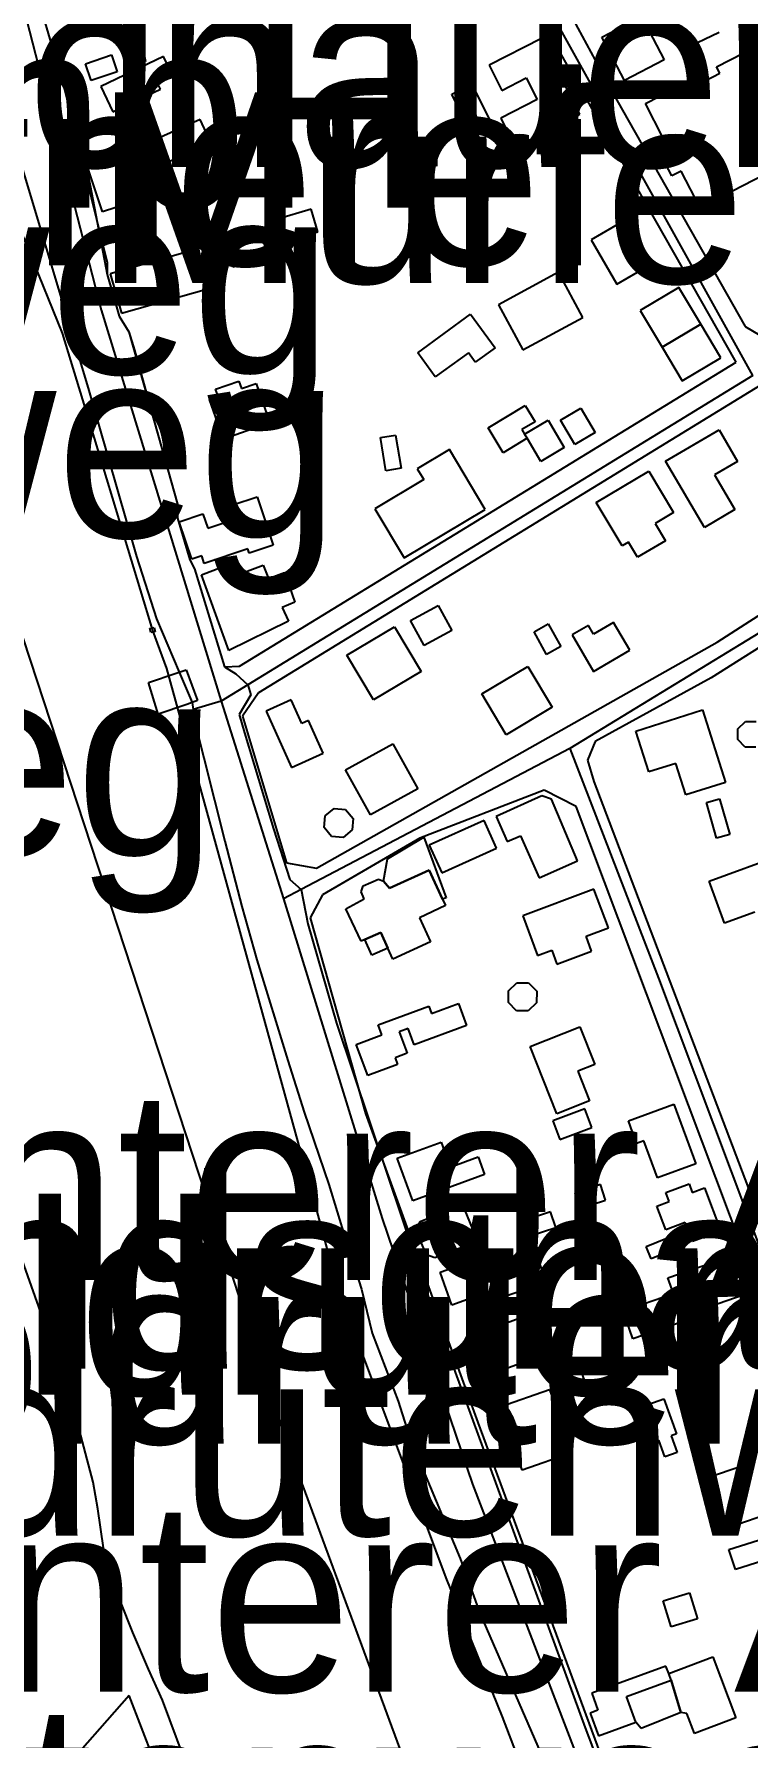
# Model space of a CAD drawing. Extents: x -3657 to 4700, y -7332 to 8131.
# Drawn here: x 1196.5 to 1359.1, y 3119.9 to 3507.9 of the extents above; entities that cross this region are included whole.
import ezdxf

# ---------------------------------------------------------------- set-up
doc = ezdxf.new("R2010")
doc.units = 0
for name, color, linetype in [('OSM_BUILDING_DETACHED', 9, 'CONTINUOUS'), ('OSM_BUILDING_GARAGE', 9, 'CONTINUOUS'), ('OSM_BUILDING_OUTBUILDING', 9, 'CONTINUOUS'), ('OSM_BUILDING_RESIDENTIAL', 9, 'CONTINUOUS'), ('OSM_BUILDING_SERVICE', 9, 'CONTINUOUS'), ('OSM_BUILDING_SHED', 9, 'CONTINUOUS'), ('OSM_BUILDING_YES', 9, 'CONTINUOUS'), ('OSM_HIGHWAY_CYCLEWAY', 8, 'CONTINUOUS'), ('OSM_HIGHWAY_FOOTWAY', 8, 'CONTINUOUS'), ('OSM_HIGHWAY_RESIDENTIAL', 8, 'CONTINUOUS'), ('OSM_HIGHWAY_TERTIARY', 8, 'CONTINUOUS'), ('OSM_LABELS', 8, 'CONTINUOUS'), ('OSM_LANDUSE_RESIDENTIAL', 3, 'CONTINUOUS'), ('OSM_LEISURE_GARDEN', 3, 'CONTINUOUS'), ('OSM_LEISURE_SWIMMING_POOL', 3, 'CONTINUOUS'), ('OSM_WATERWAY_DRAIN', 4, 'CONTINUOUS'), ('OSM_WATERWAY_RIVER', 4, 'CONTINUOUS')]:
    doc.layers.add(name, color=color, linetype=linetype)

msp = doc.modelspace()

# ---------------------------------------------------------------- linework, layer by layer
at = {"layer": 'OSM_BUILDING_DETACHED'}
for p, q in [((1296.293133, 3225.102545), (1310.847714, 3230.206392)), ((1310.847714, 3230.206392), (1313.024455, 3223.590294)), ((1298.386444, 3219.131377), (1296.293133, 3225.102545)), ((1313.024455, 3223.590294), (1298.674654, 3218.608761)), ((1298.674654, 3218.608761), (1298.386444, 3219.131377)), ((1310.832545, 3216.851881), (1298.742914, 3212.359606)), ((1314.207631, 3207.756136), (1310.832545, 3216.851881)), ((1298.742914, 3212.359606), (1299.000786, 3211.647959)), ((1299.000786, 3211.647959), (1301.875296, 3203.931031)), ((1302.117999, 3203.274981), (1314.207631, 3207.756136)), ((1301.875296, 3203.931031), (1302.117999, 3203.274981))]:
    msp.add_line(p, q, dxfattribs=at)
at = {"layer": 'OSM_BUILDING_GARAGE'}
for p, q in [((1316.391955, 3419.982773), (1321.048815, 3422.69593)), ((1321.048815, 3422.69593), (1324.302549, 3417.136183)), ((1319.645689, 3414.411908), (1316.391955, 3419.982773)), ((1324.302549, 3417.136183), (1319.645689, 3414.411908)), ((1276.945172, 3320.040773), (1285.280495, 3325.022306)), ((1285.280495, 3325.022306), (1290.346915, 3311.200777)), ((1276.072959, 3314.981404), (1276.945172, 3320.040773)), ((1277.4685, 3313.380197), (1276.072959, 3314.981404)), ((1286.440918, 3317.449932), (1277.4685, 3313.380197)), ((1289.50504, 3310.856072), (1286.440918, 3317.449932)), ((1290.346915, 3311.200777), (1289.50504, 3310.856072)), ((1288.996881, 3225.903148), (1295.246477, 3228.093689)), ((1291.61352, 3218.41973), (1288.996881, 3225.903148)), ((1295.246477, 3228.093689), (1296.293133, 3225.102545)), ((1296.293133, 3225.102545), (1298.386444, 3219.131377)), ((1296.073183, 3219.976459), (1291.61352, 3218.41973)), ((1296.588927, 3218.508686), (1296.073183, 3219.976459)), ((1298.386444, 3219.131377), (1296.588927, 3218.508686)), ((1299.000786, 3211.647959), (1294.783825, 3210.057871)), ((1294.783825, 3210.057871), (1297.5294, 3202.151912)), ((1301.875296, 3203.931031), (1299.000786, 3211.647959)), ((1297.5294, 3202.151912), (1301.875296, 3203.931031)), ((1340.40436, 3136.22444), (1323.483427, 3130.042002)), ((1341.018702, 3134.556516), (1340.40436, 3136.22444)), ((1331.386436, 3129.308116), (1341.572367, 3133.033146)), ((1331.386436, 3129.308116), (1341.572367, 3133.033146)), ((1341.572367, 3133.033146), (1341.018702, 3134.556516)), ((1341.572367, 3133.033146), (1343.771861, 3125.649803)), ((1323.483427, 3130.042002), (1324.909306, 3126.15018)), ((1333.532838, 3123.448143), (1331.386436, 3129.308116)), ((1333.532838, 3123.448143), (1331.386436, 3129.308116)), ((1324.909306, 3126.15018), (1323.126957, 3125.49413)), ((1323.126957, 3125.49413), (1325.023073, 3120.334685)), ((1343.771861, 3125.649803), (1334.769105, 3122.024848)), ((1325.023073, 3120.334685), (1333.532838, 3123.448143)), ((1334.769105, 3122.024848), (1333.532838, 3123.448143))]:
    msp.add_line(p, q, dxfattribs=at)
at = {"layer": 'OSM_BUILDING_OUTBUILDING'}
for p, q in [((1299.880583, 3418.170296), (1308.360011, 3423.296382)), ((1308.360011, 3423.296382), (1310.589843, 3419.604711)), ((1310.589843, 3419.604711), (1307.601565, 3417.803353)), ((1303.301175, 3412.521594), (1299.880583, 3418.170296)), ((1308.792325, 3415.835203), (1303.301175, 3412.521594)), ((1307.601565, 3417.803353), (1308.215906, 3416.78036)), ((1308.215906, 3416.78036), (1308.792325, 3415.835203))]:
    msp.add_line(p, q, dxfattribs=at)
at = {"layer": 'OSM_BUILDING_RESIDENTIAL'}
for p, q in [((1341.018702, 3134.556516), (1351.052944, 3138.326024)), ((1351.052944, 3138.326024), (1356.278638, 3124.426658)), ((1341.572367, 3133.033146), (1341.018702, 3134.556516)), ((1343.771861, 3125.649803), (1341.572367, 3133.033146)), ((1345.152233, 3125.460771), (1343.771861, 3125.649803)), ((1346.873906, 3120.89066), (1345.152233, 3125.460771)), ((1356.278638, 3124.426658), (1346.873906, 3120.89066))]:
    msp.add_line(p, q, dxfattribs=at)
at = {"layer": 'OSM_BUILDING_SERVICE'}
for p, q in [((1222.526662, 3360.204381), (1228.88244, 3362.361562)), ((1224.726155, 3352.965591), (1222.526662, 3360.204381)), ((1228.88244, 3362.361562), (1229.542288, 3362.561713)), ((1229.542288, 3362.561713), (1231.157779, 3363.06209)), ((1231.157779, 3363.06209), (1233.67582, 3356.123527)), ((1231.317052, 3355.200609), (1224.726155, 3352.965591)), ((1232.507813, 3355.656508), (1231.317052, 3355.200609)), ((1233.67582, 3356.123527), (1232.507813, 3355.656508))]:
    msp.add_line(p, q, dxfattribs=at)
at = {"layer": 'OSM_BUILDING_SHED'}
for p, q in [((1339.77485, 3151.080082), (1345.766574, 3152.903679)), ((1341.572367, 3145.175632), (1339.77485, 3151.080082)), ((1345.766574, 3152.903679), (1347.564092, 3147.010348)), ((1347.564092, 3147.010348), (1341.572367, 3145.175632))]:
    msp.add_line(p, q, dxfattribs=at)
at = {"layer": 'OSM_BUILDING_YES'}
for p, q in [((1325.811857, 3507.148476), (1334.852534, 3511.852022)), ((1334.852534, 3511.852022), (1340.002384, 3501.977912)), ((1344.249682, 3504.268528), (1342.232215, 3508.460577)), ((1352.539498, 3508.249306), (1344.249682, 3504.268528)), ((1312.03089, 3506.85937), (1300.123286, 3500.788127)), ((1320.806112, 3489.646395), (1312.03089, 3506.85937)), ((1330.961706, 3497.274367), (1325.811857, 3507.148476)), ((1351.925157, 3500.410064), (1364.234738, 3506.725936)), ((1208.207199, 3501.110592), (1214.145832, 3503.12322)), ((1209.504141, 3497.263247), (1208.207199, 3501.110592)), ((1225.977592, 3502.767396), (1211.665713, 3495.928908)), ((1214.145832, 3503.12322), (1215.450359, 3499.275876)), ((1228.002643, 3498.541989), (1225.977592, 3502.767396)), ((1300.123286, 3500.788127), (1303.043303, 3495.050468)), ((1340.002384, 3501.977912), (1330.961706, 3497.274367)), ((1352.676019, 3498.95341), (1351.925157, 3500.410064)), ((1215.450359, 3499.275876), (1209.504141, 3497.263247)), ((1224.521375, 3496.874065), (1228.002643, 3498.541989)), ((1225.257068, 3495.350695), (1224.521375, 3496.874065)), ((1303.043303, 3495.050468), (1308.587545, 3497.87482)), ((1308.587545, 3497.87482), (1311.098001, 3492.948884)), ((1335.724748, 3492.037086), (1345.091557, 3496.840707)), ((1345.091557, 3496.840707), (1345.812081, 3495.439651)), ((1345.812081, 3495.439651), (1352.676019, 3498.95341)), ((1211.665713, 3495.928908), (1214.426457, 3490.169011)), ((1214.426457, 3490.169011), (1225.257068, 3495.350695)), ((1311.098001, 3492.948884), (1302.755094, 3488.701238)), ((1234.350837, 3488.43437), (1222.314297, 3483.041416)), ((1236.724773, 3483.152611), (1234.350837, 3488.43437)), ((1302.755094, 3488.701238), (1306.092257, 3482.151857)), ((1306.092257, 3482.151857), (1320.806112, 3489.646395)), ((1339.782434, 3484.131127), (1335.724748, 3492.037086)), ((1208.813955, 3477.192563), (1219.356357, 3480.728562)), ((1219.356357, 3480.728562), (1221.601357, 3474.023508)), ((1222.314297, 3483.041416), (1224.688233, 3477.748538)), ((1224.688233, 3477.748538), (1236.724773, 3483.152611)), ((1337.825643, 3483.130372), (1339.782434, 3484.131127)), ((1341.716472, 3475.557998), (1337.825643, 3483.130372)), ((1373.50295, 3481.317895), (1348.15568, 3468.319208)), ((1212.113196, 3467.362932), (1208.813955, 3477.192563)), ((1343.870459, 3476.658828), (1341.716472, 3475.557998)), ((1348.15568, 3468.319208), (1343.870459, 3476.658828)), ((1221.601357, 3474.023508), (1217.300968, 3472.577974)), ((1218.347623, 3469.453396), (1212.113196, 3467.362932)), ((1217.300968, 3472.577974), (1218.347623, 3469.453396)), ((1259.576755, 3468.007862), (1251.954372, 3465.717247)), ((1251.954372, 3465.717247), (1253.516771, 3460.546683)), ((1261.139154, 3462.848418), (1259.576755, 3468.007862)), ((1330.445962, 3465.094555), (1323.399998, 3461.024821)), ((1336.285998, 3455.020295), (1330.445962, 3465.094555)), ((1253.516771, 3460.546683), (1261.139154, 3462.848418)), ((1235.124452, 3459.334658), (1213.842453, 3453.274534)), ((1236.800618, 3453.452446), (1235.124452, 3459.334658)), ((1323.399998, 3461.024821), (1329.232449, 3450.939441)), ((1235.435415, 3453.074384), (1236.800618, 3453.452446)), ((1315.891381, 3453.619239), (1302.224182, 3446.235896)), ((1321.443207, 3443.333708), (1315.891381, 3453.619239)), ((1329.232449, 3450.939441), (1336.285998, 3455.020295)), ((1213.842453, 3453.274534), (1216.406001, 3444.278865)), ((1216.406001, 3444.278865), (1236.330381, 3449.949806)), ((1236.330381, 3449.949806), (1235.435415, 3453.074384)), ((1343.316793, 3450.172196), (1334.511234, 3444.901556)), ((1348.307369, 3441.843696), (1343.316793, 3450.172196)), ((1302.224182, 3446.235896), (1307.776007, 3435.961484)), ((1283.854616, 3435.305434), (1295.921494, 3444.089834)), ((1295.921494, 3444.089834), (1301.496073, 3436.450742)), ((1307.776007, 3435.961484), (1321.443207, 3443.333708)), ((1334.511234, 3444.901556), (1339.509394, 3436.573056)), ((1339.509394, 3436.573056), (1348.307369, 3441.843696)), ((1348.307369, 3441.843696), (1339.509394, 3436.573056)), ((1352.895968, 3434.171246), (1348.307369, 3441.843696)), ((1287.859212, 3429.812405), (1283.854616, 3435.305434)), ((1295.405751, 3435.305434), (1287.859212, 3429.812405)), ((1296.96815, 3433.159372), (1295.405751, 3435.305434)), ((1301.496073, 3436.450742), (1296.96815, 3433.159372)), ((1339.509394, 3436.573056), (1344.097993, 3428.911726)), ((1344.097993, 3428.911726), (1352.895968, 3434.171246)), ((1237.832105, 3427.010293), (1243.133643, 3428.867248)), ((1238.423693, 3425.30901), (1237.832105, 3427.010293)), ((1243.133643, 3428.867248), (1243.732816, 3427.154846)), ((1243.732816, 3427.154846), (1247.039641, 3428.311273)), ((1247.039641, 3428.311273), (1250.179608, 3419.304484)), ((1236.474486, 3424.630721), (1238.423693, 3425.30901)), ((1239.614453, 3415.612813), (1236.474486, 3424.630721)), ((1250.179608, 3419.304484), (1239.614453, 3415.612813)), ((1308.215906, 3416.78036), (1313.547782, 3419.960534)), ((1313.547782, 3419.960534), (1317.249, 3413.744738)), ((1308.792325, 3415.835203), (1308.215906, 3416.78036)), ((1311.901954, 3410.564563), (1308.792325, 3415.835203)), ((1340.320931, 3410.63128), (1352.478823, 3417.747755)), ((1352.478823, 3417.747755), (1356.703368, 3410.542324)), ((1291.082608, 3413.277719), (1283.748434, 3408.896639)), ((1299.251073, 3399.634102), (1291.082608, 3413.277719)), ((1317.249, 3413.744738), (1311.901954, 3410.564563)), ((1349.164413, 3395.542129), (1340.320931, 3410.63128)), ((1283.748434, 3408.896639), (1285.219819, 3406.439231)), ((1324.530083, 3401.168592), (1336.490778, 3408.318426)), ((1336.490778, 3408.318426), (1342.126033, 3398.911335)), ((1356.703368, 3410.542324), (1351.432167, 3407.462225)), ((1351.432167, 3407.462225), (1356.051104, 3399.567385)), ((1285.219819, 3406.439231), (1274.100999, 3399.789775)), ((1241.776025, 3400.634856), (1247.289928, 3402.480692)), ((1242.792342, 3397.610354), (1241.776025, 3400.634856)), ((1247.289928, 3402.480692), (1250.953223, 3391.505753)), ((1274.100999, 3399.789775), (1280.805663, 3388.592446)), ((1280.805663, 3388.592446), (1299.251073, 3399.634102)), ((1330.430793, 3391.316721), (1324.530083, 3401.168592)), ((1356.051104, 3399.567385), (1349.164413, 3395.542129)), ((1229.527119, 3396.83199), (1234.93484, 3398.644467)), ((1232.386461, 3388.292219), (1229.527119, 3396.83199)), ((1234.93484, 3398.644467), (1236.034587, 3395.353097)), ((1236.034587, 3395.353097), (1242.792342, 3397.610354)), ((1342.126033, 3398.911335), (1337.93941, 3396.409449)), ((1337.93941, 3396.409449), (1340.26784, 3392.506507)), ((1250.953223, 3391.505753), (1245.492411, 3389.671036)), ((1331.864257, 3392.172922), (1330.430793, 3391.316721)), ((1333.92723, 3388.71476), (1331.864257, 3392.172922)), ((1340.26784, 3392.506507), (1333.92723, 3388.71476)), ((1234.6618, 3389.048345), (1232.386461, 3388.292219)), ((1235.230634, 3387.335943), (1234.6618, 3389.048345)), ((1245.166279, 3390.649552), (1235.230634, 3387.335943)), ((1245.492411, 3389.671036), (1245.166279, 3390.649552)), ((1234.646631, 3384.733982), (1239.197308, 3386.501981)), ((1240.881058, 3367.498768), (1234.646631, 3384.733982)), ((1239.197308, 3386.501981), (1240.365315, 3383.811064)), ((1240.365315, 3383.811064), (1248.693053, 3386.946761)), ((1248.693053, 3386.946761), (1249.868645, 3383.90002)), ((1249.868645, 3383.90002), (1253.509186, 3385.234359)), ((1253.509186, 3385.234359), (1255.890707, 3378.529305)), ((1255.890707, 3378.529305), (1252.978274, 3377.283922)), ((1252.978274, 3377.283922), (1254.419322, 3374.181583)), ((1282.24671, 3374.326137), (1288.503891, 3377.75094)), ((1288.503891, 3377.75094), (1291.621105, 3372.079999)), ((1222.860378, 3372.50254), (1223.861527, 3372.747169)), ((1223.087912, 3371.568502), (1222.860378, 3372.50254)), ((1224.089061, 3371.802012), (1223.087912, 3371.568502)), ((1223.861527, 3372.747169), (1224.089061, 3371.802012)), ((1254.419322, 3374.181583), (1240.881058, 3367.498768)), ((1267.730051, 3366.442416), (1278.606169, 3372.880602)), ((1278.606169, 3372.880602), (1284.6434, 3362.706267)), ((1285.363924, 3368.644076), (1282.24671, 3374.326137)), ((1291.621105, 3372.079999), (1285.363924, 3368.644076)), ((1310.34714, 3371.779773), (1313.608458, 3373.570011)), ((1313.608458, 3373.570011), (1316.4678, 3368.388327)), ((1322.724981, 3373.214187), (1319.023764, 3371.034767)), ((1323.900572, 3371.212679), (1322.724981, 3373.214187)), ((1328.451249, 3373.892476), (1323.900572, 3371.212679)), ((1332.182804, 3367.554365), (1328.451249, 3373.892476)), ((1313.206482, 3366.58697), (1310.34714, 3371.779773)), ((1316.4678, 3368.388327), (1313.206482, 3366.58697)), ((1319.023764, 3371.034767), (1323.93091, 3362.706267)), ((1273.774867, 3356.256961), (1267.730051, 3366.442416)), ((1323.93091, 3362.706267), (1332.182804, 3367.554365)), ((1284.6434, 3362.706267), (1273.774867, 3356.256961)), ((1298.477458, 3357.624659), (1308.944014, 3363.873813)), ((1308.944014, 3363.873813), (1314.503425, 3354.566798)), ((1304.044452, 3348.317643), (1298.477458, 3357.624659)), ((1255.056416, 3356.26808), (1249.314979, 3353.666119)), ((1249.314979, 3353.666119), (1255.132261, 3340.867583)), ((1257.506197, 3350.875127), (1255.056416, 3356.26808)), ((1314.503425, 3354.566798), (1304.044452, 3348.317643)), ((1333.57076, 3349.151605), (1348.694176, 3353.955226)), ((1348.694176, 3353.955226), (1353.950208, 3337.465018)), ((1258.992752, 3351.542296), (1257.506197, 3350.875127)), ((1262.360253, 3344.147833), (1258.992752, 3351.542296)), ((1336.536285, 3339.83347), (1333.57076, 3349.151605)), ((1267.40392, 3340.289369), (1278.196608, 3346.249418)), ((1278.196608, 3346.249418), (1283.869785, 3335.997245)), ((1231.514248, 3343.191557), (1232.7581, 3343.547381)), ((1231.870718, 3341.946174), (1231.514248, 3343.191557)), ((1233.11457, 3342.301998), (1231.870718, 3341.946174)), ((1232.7581, 3343.547381), (1233.11457, 3342.301998)), ((1255.132261, 3340.867583), (1262.360253, 3344.147833)), ((1342.656945, 3341.779382), (1336.536285, 3339.83347)), ((1344.939868, 3334.596189), (1342.656945, 3341.779382)), ((1273.077097, 3330.037197), (1267.40392, 3340.289369)), ((1353.950208, 3337.465018), (1344.939868, 3334.596189)), ((1283.869785, 3335.997245), (1273.077097, 3330.037197)), ((1312.106735, 3334.373799), (1301.716023, 3329.670254)), ((1314.35932, 3333.606554), (1312.106735, 3334.373799)), ((1320.260031, 3319.584874), (1314.35932, 3333.606554)), ((1301.716023, 3329.670254), (1304.234064, 3323.977074)), ((1298.970448, 3328.758456), (1286.509178, 3323.143112)), ((1301.799452, 3322.487062), (1298.970448, 3328.758456)), ((1304.234064, 3323.977074), (1307.298186, 3325.322532)), ((1307.298186, 3325.322532), (1311.553069, 3315.73753)), ((1286.509178, 3323.143112), (1289.338182, 3316.871718)), ((1289.338182, 3316.871718), (1301.799452, 3322.487062)), ((1311.553069, 3315.73753), (1320.260031, 3319.584874)), ((1350.226238, 3314.936926), (1366.858961, 3321.052647)), ((1270.976201, 3312.557355), (1271.446437, 3313.880574)), ((1271.446437, 3313.880574), (1274.897367, 3315.448423)), ((1274.897367, 3315.448423), (1276.072959, 3314.981404)), ((1276.072959, 3314.981404), (1277.4685, 3313.380197)), ((1277.4685, 3313.380197), (1286.440918, 3317.449932)), ((1286.440918, 3317.449932), (1289.50504, 3310.856072)), ((1353.737843, 3305.385282), (1350.226238, 3314.936926)), ((1267.525271, 3308.676652), (1271.681556, 3310.91167)), ((1271.681556, 3310.91167), (1270.976201, 3312.557355)), ((1289.50504, 3310.856072), (1290.187641, 3309.388299)), ((1323.99917, 3313.180046), (1307.783592, 3307.097684)), ((1327.321164, 3304.317811), (1323.99917, 3313.180046)), ((1270.968616, 3301.27107), (1267.525271, 3308.676652)), ((1290.187641, 3309.388299), (1284.271762, 3306.641785)), ((1284.271762, 3306.641785), (1286.812556, 3301.182114)), ((1307.783592, 3307.097684), (1311.181431, 3298.057536)), ((1360.647288, 3307.920526), (1353.737843, 3305.385282)), ((1275.42828, 3303.305937), (1271.795323, 3301.69361)), ((1277.028601, 3299.692102), (1275.42828, 3303.305937)), ((1322.216822, 3302.405258), (1327.321164, 3304.317811)), ((1323.475842, 3299.058291), (1322.216822, 3302.405258)), ((1271.795323, 3301.69361), (1270.968616, 3301.27107)), ((1278.226946, 3297.201335), (1277.028601, 3299.692102)), ((1286.812556, 3301.182114), (1278.226946, 3297.201335)), ((1311.181431, 3298.057536), (1314.374489, 3299.258442)), ((1314.374489, 3299.258442), (1315.565249, 3296.100506)), ((1315.565249, 3296.100506), (1323.475842, 3299.058291)), ((1274.836692, 3282.245618), (1286.387826, 3286.537742)), ((1286.387826, 3286.537742), (1287.024921, 3284.847579)), ((1287.024921, 3284.847579), (1293.115244, 3287.115956)), ((1293.115244, 3287.115956), (1294.973437, 3282.134423)), ((1269.823363, 3277.80894), (1275.678567, 3279.988361)), ((1275.678567, 3279.988361), (1274.836692, 3282.245618)), ((1281.670291, 3281.422775), (1279.630071, 3280.66665)), ((1279.630071, 3280.66665), (1281.450342, 3275.785193)), ((1283.050663, 3277.697745), (1281.670291, 3281.422775)), ((1294.973437, 3282.134423), (1283.050663, 3277.697745)), ((1309.474927, 3277.308563), (1320.760605, 3281.778599)), ((1320.760605, 3281.778599), (1324.166028, 3273.183231)), ((1272.477924, 3270.681345), (1269.823363, 3277.80894)), ((1281.450342, 3275.785193), (1278.712351, 3274.773319)), ((1315.55008, 3261.985902), (1309.474927, 3277.308563)), ((1279.28877, 3273.21659), (1272.477924, 3270.681345)), ((1278.712351, 3274.773319), (1279.28877, 3273.21659)), ((1324.166028, 3273.183231), (1320.335875, 3271.67098)), ((1320.335875, 3271.67098), (1323.005606, 3264.943687)), ((1323.005606, 3264.943687), (1315.55008, 3261.985902)), ((1331.833919, 3260.373576), (1342.194293, 3264.198681)), ((1342.194293, 3264.198681), (1347.200038, 3250.6329)), ((1333.72245, 3255.24749), (1331.833919, 3260.373576)), ((1279.205341, 3251.911642), (1289.178908, 3255.547716)), ((1289.178908, 3255.547716), (1291.249466, 3249.865655)), ((1335.391031, 3255.859062), (1333.72245, 3255.24749)), ((1338.50066, 3247.419367), (1335.391031, 3255.859062)), ((1282.754869, 3242.193205), (1279.205341, 3251.911642)), ((1291.249466, 3249.865655), (1297.59766, 3252.17851)), ((1297.59766, 3252.17851), (1299.069046, 3248.131014)), ((1299.069046, 3248.131014), (1282.754869, 3242.193205)), ((1347.200038, 3250.6329), (1338.50066, 3247.419367)), ((1325.493309, 3245.862638), (1319.63052, 3243.916727)), ((1319.63052, 3243.916727), (1320.798528, 3240.414086)), ((1326.661316, 3242.359998), (1325.493309, 3245.862638)), ((1340.358853, 3244.039041), (1345.660392, 3246.018311)), ((1341.124884, 3241.993054), (1340.358853, 3244.039041)), ((1345.660392, 3246.018311), (1346.380916, 3244.083519)), ((1346.380916, 3244.083519), (1349.194751, 3245.139871)), ((1349.194751, 3245.139871), (1352.86563, 3235.29912)), ((1284.415866, 3237.47854), (1292.880125, 3240.914464)), ((1292.880125, 3240.914464), (1294.601798, 3239.947068)), ((1294.601798, 3239.947068), (1296.884721, 3234.454038)), ((1320.798528, 3240.414086), (1326.661316, 3242.359998)), ((1338.356556, 3240.958942), (1341.124884, 3241.993054)), ((1340.358853, 3235.588227), (1338.356556, 3240.958942)), ((1283.543653, 3235.354717), (1284.415866, 3237.47854)), ((1314.116617, 3239.6802), (1308.542038, 3237.845484)), ((1308.542038, 3237.845484), (1309.710045, 3234.298365)), ((1309.710045, 3234.298365), (1315.284624, 3236.133082)), ((1315.284624, 3236.133082), (1314.116617, 3239.6802)), ((1344.803348, 3237.245031), (1340.358853, 3235.588227)), ((1346.426423, 3232.897309), (1344.803348, 3237.245031)), ((1285.834161, 3229.850568), (1283.543653, 3235.354717)), ((1295.853234, 3232.307976), (1287.783367, 3229.172279)), ((1296.884721, 3234.454038), (1295.853234, 3232.307976)), ((1335.876437, 3231.807599), (1340.753245, 3233.76463)), ((1340.753245, 3233.76463), (1341.88333, 3230.951398)), ((1352.86563, 3235.29912), (1346.426423, 3232.897309)), ((1287.783367, 3229.172279), (1285.834161, 3229.850568)), ((1337.006521, 3228.994367), (1335.876437, 3231.807599)), ((1341.88333, 3230.951398), (1337.006521, 3228.994367)), ((1340.859428, 3224.657765), (1355.376087, 3229.683776)), ((1355.376087, 3229.683776), (1358.447794, 3220.843779)), ((1342.10328, 3221.066169), (1340.859428, 3224.657765)), ((1330.643158, 3217.09651), (1342.10328, 3221.066169)), ((1358.447794, 3220.843779), (1345.941017, 3216.507177)), ((1332.857821, 3210.725041), (1330.643158, 3217.09651)), ((1346.327825, 3215.395228), (1332.857821, 3210.725041)), ((1345.941017, 3216.507177), (1346.327825, 3215.395228)), ((1320.654423, 3204.653798), (1328.443665, 3207.45591)), ((1328.443665, 3207.45591), (1331.151317, 3199.950253)), ((1323.362075, 3197.137021), (1320.654423, 3204.653798)), ((1302.565482, 3195.246707), (1313.851161, 3199.227486)), ((1313.851161, 3199.227486), (1318.93275, 3184.805504)), ((1331.151317, 3199.950253), (1323.362075, 3197.137021)), ((1307.647072, 3180.835845), (1302.565482, 3195.246707)), ((1333.912061, 3194.935361), (1339.903786, 3197.081423)), ((1336.786572, 3186.940446), (1333.912061, 3194.935361)), ((1339.903786, 3197.081423), (1342.785881, 3189.075389)), ((1338.781285, 3187.652094), (1336.786572, 3186.940446)), ((1340.13132, 3183.882586), (1338.781285, 3187.652094)), ((1342.785881, 3189.075389), (1341.579952, 3188.641729)), ((1341.579952, 3188.641729), (1342.929986, 3184.88334)), ((1358.129246, 3184.994535), (1370.370567, 3189.186584)), ((1318.93275, 3184.805504), (1307.647072, 3180.835845)), ((1342.929986, 3184.88334), (1340.13132, 3183.882586)), ((1348.58041, 3178.712022), (1359.062135, 3182.292498)), ((1359.062135, 3182.292498), (1358.129246, 3184.994535)), ((1352.569836, 3167.058793), (1348.58041, 3178.712022)), ((1367.124418, 3172.040326), (1352.569836, 3167.058793))]:
    msp.add_line(p, q, dxfattribs=at)
at = {"layer": 'OSM_HIGHWAY_CYCLEWAY'}
for p, q in [((1204.7411, 3197.948744), (1176.724099, 3276.163255)), ((1209.959209, 3178.100449), (1204.7411, 3197.948744)), ((1211.021034, 3171.995848), (1209.959209, 3178.100449)), ((1212.34073, 3163.155851), (1211.021034, 3171.995848)), ((1213.39497, 3158.018646), (1212.34073, 3163.155851)), ((1219.007472, 3143.841293), (1213.39497, 3158.018646)), ((1222.564584, 3135.501673), (1219.007472, 3143.841293)), ((1225.71972, 3128.429676), (1222.564584, 3135.501673)), ((1233.698573, 3107.191445), (1225.71972, 3128.429676))]:
    msp.add_line(p, q, dxfattribs=at)
at = {"layer": 'OSM_HIGHWAY_FOOTWAY'}
for p, q in [((1188.33591, 3546.756109), (1203.353143, 3495.595324)), ((1203.353143, 3495.595324), (1213.159852, 3455.876496)), ((1193.212718, 3479.138474), (1208.973229, 3426.710066)), ((1213.159852, 3455.876496), (1213.12193, 3453.085503)), ((1213.12193, 3453.085503), (1215.867505, 3443.633934)), ((1215.867505, 3443.633934), (1218.044245, 3440.031219)), ((1218.044245, 3440.031219), (1219.356357, 3435.861409)), ((1219.356357, 3435.861409), (1224.786831, 3416.457894)), ((1208.973229, 3426.710066), (1219.796256, 3388.881552)), ((1224.786831, 3416.457894), (1229.163065, 3400.823888)), ((1229.163065, 3400.823888), (1229.140312, 3397.632593)), ((1229.140312, 3397.632593), (1231.938978, 3388.136546)), ((1219.796256, 3388.881552), (1224.346932, 3374.69308)), ((1231.938978, 3388.136546), (1233.038725, 3386.057201)), ((1233.038725, 3386.057201), (1239.86474, 3363.807096)), ((1224.346932, 3374.69308), (1229.542288, 3362.561713)), ((1229.542288, 3362.561713), (1232.507813, 3355.656508)), ((1239.86474, 3363.807096), (1242.405535, 3362.217009)), ((1242.405535, 3362.217009), (1245.196617, 3359.681765)), ((1245.833711, 3357.391149), (1243.232241, 3352.887755)), ((1245.196617, 3359.681765), (1245.833711, 3357.391149)), ((1232.507813, 3355.656508), (1232.705009, 3354.055301)), ((1239.091125, 3355.945615), (1232.705009, 3354.055301)), ((1232.705009, 3354.055301), (1232.803607, 3352.420736)), ((1232.803607, 3352.420736), (1239.925416, 3324.06603)), ((1243.232241, 3352.887755), (1244.438171, 3348.751303)), ((1244.438171, 3348.751303), (1251.013899, 3326.9015)), ((1251.013899, 3326.9015), (1254.760622, 3315.326108)), ((1239.925416, 3324.06603), (1243.785907, 3309.188149)), ((1254.760622, 3315.326108), (1257.309001, 3313.035493)), ((1257.309001, 3313.035493), (1258.80314, 3305.240729)), ((1243.785907, 3309.188149), (1247.252006, 3297.09014)), ((1258.80314, 3305.240729), (1265.34853, 3282.6348)), ((1247.252006, 3297.09014), (1254.282801, 3274.161747)), ((1265.34853, 3282.6348), (1288.056408, 3215.006046)), ((1254.282801, 3274.161747), (1258.006772, 3262.397323)), ((1258.006772, 3262.397323), (1263.642027, 3245.907116)), ((1263.642027, 3245.907116), (1267.388751, 3233.419925)), ((1267.388751, 3233.419925), (1271.052045, 3222.055804)), ((1271.052045, 3222.055804), (1273.509411, 3212.014902)), ((1288.056408, 3215.006046), (1321.981704, 3122.158282)), ((1273.509411, 3212.014902), (1279.387368, 3196.581046)), ((1279.387368, 3196.581046), (1281.313822, 3190.543162)), ((1281.313822, 3190.543162), (1285.295664, 3180.29099)), ((1285.295664, 3180.29099), (1293.532389, 3160.687324)), ((1293.532389, 3160.687324), (1298.037559, 3148.27797)), ((1298.037559, 3148.27797), (1312.000552, 3116.153756)), ((1321.981704, 3122.158282), (1341.109715, 3071.764741))]:
    msp.add_line(p, q, dxfattribs=at)
at = {"layer": 'OSM_HIGHWAY_RESIDENTIAL'}
for p, q in [((1360.169466, 3430.123751), (1310.696025, 3519.246484)), ((1360.169466, 3430.123751), (1245.196617, 3359.681765)), ((1389.430318, 3388.481251), (1318.523189, 3345.170827)), ((1245.196617, 3359.681765), (1239.091125, 3355.945615)), ((1318.523189, 3345.170827), (1257.309001, 3313.035493)), ((1318.523189, 3345.170827), (1338.690272, 3292.842494)), ((1257.309001, 3313.035493), (1253.289237, 3310.922789)), ((1338.690272, 3292.842494), (1507.338355, 2843.959695))]:
    msp.add_line(p, q, dxfattribs=at)
at = {"layer": 'OSM_HIGHWAY_TERTIARY'}
for p, q in [((1185.438646, 3547.356562), (1211.749142, 3445.079468)), ((1211.749142, 3445.079468), (1239.091125, 3355.945615)), ((1239.091125, 3355.945615), (1253.289237, 3310.922789)), ((1253.289237, 3310.922789), (1275.739243, 3238.14571)), ((1275.739243, 3238.14571), (1296.376562, 3177.677909)), ((1296.376562, 3177.677909), (1330.445962, 3088.87764))]:
    msp.add_line(p, q, dxfattribs=at)
at = {"layer": 'OSM_LANDUSE_RESIDENTIAL'}
for p, q in [((1218.150427, 3129.486028), (1196.997365, 3105.53464)), ((1223.755344, 3114.96397), (1218.150427, 3129.486028))]:
    msp.add_line(p, q, dxfattribs=at)
at = {"layer": 'OSM_LEISURE_GARDEN'}
for p, q in [((1281.556524, 3581.070864), (1329.209695, 3492.82657)), ((1188.33591, 3546.756109), (1203.353143, 3495.595324)), ((1356.369651, 3433.159372), (1311.917123, 3511.385003)), ((1203.353143, 3495.595324), (1208.609175, 3476.959054)), ((1329.209695, 3492.82657), (1358.402287, 3441.287721)), ((1208.609175, 3476.959054), (1213.12193, 3453.085503)), ((1425.941915, 3467.162781), (1247.585722, 3357.824809)), ((1213.12193, 3453.085503), (1215.867505, 3443.633934)), ((1215.867505, 3443.633934), (1218.044245, 3440.031219)), ((1218.044245, 3440.031219), (1224.786831, 3416.457894)), ((1358.402287, 3441.287721), (1363.438369, 3438.285458)), ((1243.262579, 3363.929411), (1356.369651, 3433.159372)), ((1352.046508, 3369.366843), (1445.980062, 3430.001436)), ((1224.786831, 3416.457894), (1229.163065, 3400.823888)), ((1229.163065, 3400.823888), (1229.140312, 3397.632593)), ((1229.140312, 3397.632593), (1231.938978, 3388.136546)), ((1231.938978, 3388.136546), (1233.038725, 3386.057201)), ((1233.038725, 3386.057201), (1239.86474, 3363.807096)), ((1384.796213, 3382.78807), (1350.673721, 3361.238494)), ((1260.805438, 3317.92807), (1352.046508, 3369.366843)), ((1239.86474, 3363.807096), (1243.262579, 3363.929411)), ((1350.673721, 3361.238494), (1324.279795, 3346.794273)), ((1247.585722, 3357.824809), (1243.975518, 3352.54305)), ((1243.975518, 3352.54305), (1253.994592, 3319.151214)), ((1324.279795, 3346.794273), (1322.550538, 3342.524388)), ((1322.550538, 3342.524388), (1323.976417, 3337.698528)), ((1323.976417, 3337.698528), (1361.254044, 3239.602363)), ((1312.683154, 3335.663661), (1284.355191, 3324.788797)), ((1319.956652, 3331.960869), (1312.683154, 3335.663661)), ((1461.998445, 2953.975955), (1319.956652, 3331.960869)), ((1284.355191, 3324.788797), (1262.178226, 3311.823468)), ((1253.994592, 3319.151214), (1260.805438, 3317.92807)), ((1262.178226, 3311.823468), (1259.334053, 3306.641785)), ((1259.334053, 3306.641785), (1272.000103, 3262.063739)), ((1272.000103, 3262.063739), (1297.574907, 3191.721828)), ((1297.574907, 3191.721828), (1352.554667, 3042.887419))]:
    msp.add_line(p, q, dxfattribs=at)
at = {"layer": 'OSM_LEISURE_SWIMMING_POOL'}
for p, q in [((1291.636274, 3494.205387), (1296.217288, 3496.451524)), ((1296.217288, 3496.451524), (1300.714874, 3487.255704)), ((1296.133859, 3485.020686), (1291.636274, 3494.205387)), ((1300.714874, 3487.255704), (1296.133859, 3485.020686)), ((1240.638355, 3459.045551), (1248.594455, 3461.191613)), ((1248.594455, 3461.191613), (1249.747293, 3456.910609)), ((1239.750973, 3457.010684), (1240.039183, 3457.878004)), ((1240.039183, 3457.878004), (1240.812798, 3458.456218)), ((1240.812798, 3458.456218), (1240.638355, 3459.045551)), ((1239.970923, 3456.076647), (1239.750973, 3457.010684)), ((1240.64594, 3455.309402), (1239.970923, 3456.076647)), ((1241.647089, 3455.276043), (1240.64594, 3455.309402)), ((1241.791193, 3454.764546), (1241.647089, 3455.276043)), ((1249.747293, 3456.910609), (1241.791193, 3454.764546)), ((1275.352435, 3415.979756), (1278.833703, 3416.55797)), ((1276.603871, 3408.44074), (1275.352435, 3415.979756)), ((1278.833703, 3416.55797), (1280.092723, 3409.030073)), ((1280.092723, 3409.030073), (1276.603871, 3408.44074)), ((1356.74129, 3347.227933), (1356.779212, 3349.651982)), ((1356.779212, 3349.651982), (1358.516054, 3351.331026)), ((1358.516054, 3351.331026), (1360.935497, 3351.297667)), ((1358.42504, 3345.493292), (1356.74129, 3347.227933)), ((1360.844484, 3345.459934), (1358.42504, 3345.493292)), ((1349.604312, 3332.872668), (1352.622927, 3333.728869)), ((1352.622927, 3333.728869), (1354.943773, 3325.611639)), ((1262.534695, 3327.190607), (1262.769814, 3329.825927)), ((1262.769814, 3329.825927), (1264.802449, 3331.538329)), ((1264.802449, 3331.538329), (1267.441842, 3331.304819)), ((1267.441842, 3331.304819), (1269.148346, 3329.269952)), ((1269.148346, 3329.269952), (1268.913227, 3326.634632)), ((1351.925157, 3324.755438), (1349.604312, 3332.872668)), ((1264.241199, 3325.15574), (1262.534695, 3327.190607)), ((1268.913227, 3326.634632), (1266.880592, 3324.922231)), ((1354.943773, 3325.611639), (1351.925157, 3324.755438)), ((1266.880592, 3324.922231), (1264.241199, 3325.15574)), ((1271.795323, 3301.69361), (1275.42828, 3303.305937)), ((1275.42828, 3303.305937), (1277.028601, 3299.692102)), ((1273.395644, 3298.079775), (1271.795323, 3301.69361)), ((1277.028601, 3299.692102), (1273.395644, 3298.079775)), ((1304.560196, 3289.973665), (1306.448727, 3291.83062)), ((1306.448727, 3291.83062), (1309.103288, 3291.808381)), ((1309.103288, 3291.808381), (1310.961481, 3289.918068)), ((1304.537442, 3287.316106), (1304.560196, 3289.973665)), ((1306.395635, 3285.425793), (1304.537442, 3287.316106)), ((1310.938728, 3287.271628), (1309.050197, 3285.403554)), ((1310.961481, 3289.918068), (1310.938728, 3287.271628)), ((1309.050197, 3285.403554), (1306.395635, 3285.425793)), ((1321.936197, 3263.153449), (1314.647529, 3260.418054)), ((1314.647529, 3260.418054), (1316.26302, 3256.11481)), ((1323.551687, 3258.850205), (1321.936197, 3263.153449)), ((1316.26302, 3256.11481), (1323.551687, 3258.850205)), ((1308.261413, 3242.938211), (1309.459758, 3244.094638)), ((1309.459758, 3244.094638), (1311.120755, 3244.06128)), ((1311.120755, 3244.06128), (1312.273593, 3242.871494)), ((1308.231075, 3241.281407), (1308.261413, 3242.938211)), ((1309.383913, 3240.080502), (1308.231075, 3241.281407)), ((1311.052495, 3240.058263), (1309.383913, 3240.080502)), ((1312.243255, 3241.20357), (1311.052495, 3240.058263)), ((1312.273593, 3242.871494), (1312.243255, 3241.20357)), ((1354.738992, 3162.766669), (1364.143724, 3165.768932)), ((1356.202793, 3158.185438), (1354.738992, 3162.766669)), ((1365.607525, 3161.187701), (1356.202793, 3158.185438))]:
    msp.add_line(p, q, dxfattribs=at)
at = {"layer": 'OSM_WATERWAY_DRAIN'}
for p, q in [((1166.43957, 3529.309625), (1202.920829, 3439.730992)), ((1202.920829, 3439.730992), (1209.405543, 3418.370447)), ((1209.405543, 3418.370447), (1223.444381, 3372.046641)), ((1223.444381, 3372.046641), (1226.675362, 3363.395675)), ((1226.675362, 3363.395675), (1232.40163, 3342.46879)), ((1232.40163, 3342.46879), (1234.017121, 3337.320465)), ((1234.017121, 3337.320465), (1259.804289, 3243.683217)), ((1259.804289, 3243.683217), (1263.141452, 3231.296102)), ((1263.141452, 3231.296102), (1268.382315, 3214.828134)), ((1268.382315, 3214.828134), (1290.248317, 3156.328483)), ((1290.248317, 3156.328483), (1303.134317, 3124.649048)), ((1303.134317, 3124.649048), (1326.365522, 3064.025574))]:
    msp.add_line(p, q, dxfattribs=at)
at = {"layer": 'OSM_WATERWAY_RIVER'}
for p, q in [((1102.50256, 3648.821932), (1254.055268, 3187.062761)), ((1254.055268, 3187.062761), (1358.758757, 2903.804804))]:
    msp.add_line(p, q, dxfattribs=at)

# ---------------------------------------------------------------- texts
at = {"layer": 'OSM_LABELS'}
for s, p in [('Froschauer', (1078.690386, 3477.615104)), ('Herneth Blumen GmbH', (683.664586, 3468.321061)), ('Willis Erlebnisgärtnerei', (734.52472, 3455.219519)), ('Murfelder Straße', (1210.175447, 3451.19691)), ('Reitweg', (1054.786809, 3430.5115)), ('Reitweg', (1056.323398, 3393.250873)), ('Reitweg', (1028.409473, 3320.738572)), ('Unterer Auweg', (1141.205508, 3224.132565)), ('Mibag Sanierungs GmbH - Brandschadensanierung & Wasserschadensanierung', (385.807367, 3203.91324)), ('Goldrutenweg', (1116.173552, 3198.04326)), ('Goldrutenweg', (1120.807368, 3186.896274)), ('Goldrutenweg', (1087.505781, 3165.899224)), ('Unterer Auweg', (1146.153059, 3130.383687)), ('Goldrutenweg', (1019.502008, 3084.29085))]:
    msp.add_text(s, height=43.418293, dxfattribs=at).set_placement(p)

doc.saveas('drawing.dxf')
